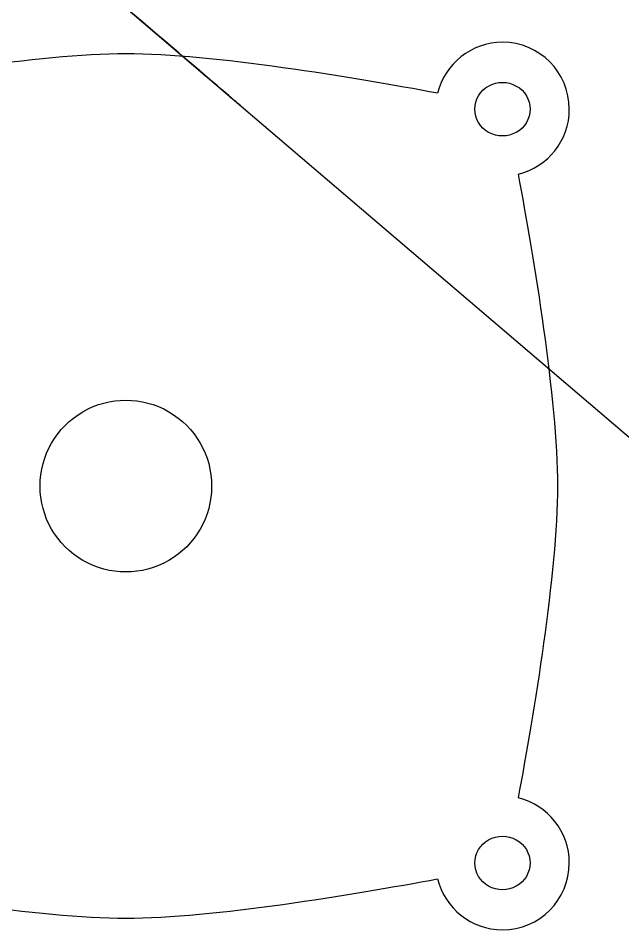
# Model space of a CAD drawing. Extents: x -10 to 179, y 134 to 301.
# Drawn here: x 74.6 to 126.8, y 139.1 to 217.8 of the extents above; entities that cross this region are included whole.
import ezdxf

# ---------------------------------------------------------------- set-up
doc = ezdxf.new("R2010")
doc.units = 0
doc.layers.add('Layer_1', color=7, linetype='CONTINUOUS')

msp = doc.modelspace()

# ---------------------------------------------------------------- linework, layer by layer
at = {"layer": 'Layer_1', "color": 7}
msp.add_lwpolyline([(44.005754, 252.633123), (155.925901, 157.20547)], dxfattribs=at)
for points in [[(118.754103, 209.904653), (118.754103, 209.904653)], [(91.264482, 177.395404), (91.264482, 177.395404)], [(118.754103, 144.88614), (118.754103, 144.88614)]]:
    msp.add_lwpolyline(points, close=True, dxfattribs=at)
for points in [[(44.005754, 252.633123), (44.005754, 252.633123), (155.925901, 157.20547), (44.005754, 252.633123)], [(116.372569, 215.675903), (113.662406, 215.675903), (111.39012, 213.80346), (110.772222, 211.283819)], [(122.140486, 209.907986), (122.140486, 213.093214), (119.557797, 215.675903), (116.372569, 215.675903)], [(83.864097, 214.679306), (76.404414, 214.679306), (64.16677, 212.618076), (56.955972, 211.275)], [(110.772222, 211.283819), (103.560129, 212.62604), (91.322294, 214.679306), (83.864097, 214.679306)], [(115.175417, 211.904084), (115.913583, 212.316502), (116.823041, 212.316502), (117.561208, 211.904084)], [(113.982521, 209.904653), (113.982521, 210.729488), (114.437251, 211.491667), (115.175417, 211.904084)], [(117.561208, 211.904084), (118.299374, 211.491667), (118.754103, 210.729488), (118.754103, 209.904653)], [(115.175417, 207.905222), (114.437251, 208.31764), (113.982521, 209.079818), (113.982521, 209.904653)], [(118.754103, 209.904653), (118.754103, 209.079818), (118.299374, 208.31764), (117.561208, 207.905222)], [(117.748403, 204.307639), (120.268043, 204.925536), (122.140486, 207.197823), (122.140486, 209.907986)], [(117.561208, 207.905222), (116.823041, 207.492805), (115.913583, 207.492805), (115.175417, 207.905222)], [(121.143889, 177.399514), (121.143889, 184.85771), (119.090623, 197.095546), (117.748403, 204.307639)], [(80.154906, 183.812843), (82.446884, 185.136802), (85.271231, 185.136802), (87.563209, 183.812843)], [(76.453632, 177.395404), (76.451852, 180.042294), (77.862928, 182.488884), (80.154906, 183.812843)], [(87.563209, 183.812843), (89.855187, 182.488884), (91.266263, 180.042294), (91.264482, 177.395404)], [(80.154906, 170.977965), (77.862928, 172.301924), (76.451852, 174.748514), (76.453632, 177.395404)], [(91.264482, 177.395404), (91.266263, 174.748514), (89.855187, 172.301924), (87.563209, 170.977965)], [(117.748403, 150.491389), (119.090623, 157.703482), (121.143889, 169.941318), (121.143889, 177.399514)], [(87.563209, 170.977965), (85.271231, 169.654005), (82.446884, 169.654005), (80.154906, 170.977965)], [(122.140486, 144.891042), (122.140486, 147.601343), (120.268238, 149.87363), (117.748403, 150.491389)], [(115.175417, 146.885571), (115.913583, 147.297988), (116.823041, 147.297988), (117.561208, 146.885571)], [(113.982521, 144.88614), (113.982521, 145.710975), (114.437251, 146.473153), (115.175417, 146.885571)], [(117.561208, 146.885571), (118.299374, 146.473153), (118.754103, 145.710975), (118.754103, 144.88614)], [(115.175417, 142.886709), (114.437251, 143.299126), (113.982521, 144.061305), (113.982521, 144.88614)], [(116.372569, 139.123125), (119.557797, 139.123125), (122.140486, 141.705814), (122.140486, 144.891042)], [(118.754103, 144.88614), (118.754103, 144.061305), (118.299374, 143.299126), (117.561208, 142.886709)], [(56.955972, 143.515208), (64.168065, 142.172988), (76.405904, 140.119722), (83.864097, 140.119722)], [(83.864097, 140.119722), (91.322294, 140.119722), (103.560129, 142.172988), (110.772222, 143.515208)], [(110.772222, 143.515208), (111.387873, 140.992384), (113.660149, 139.123125), (116.372569, 139.123125)], [(117.561208, 142.886709), (116.823041, 142.474291), (115.913583, 142.474291), (115.175417, 142.886709)]]:
    msp.add_open_spline(points, degree=3, dxfattribs=at)

doc.saveas('drawing.dxf')
